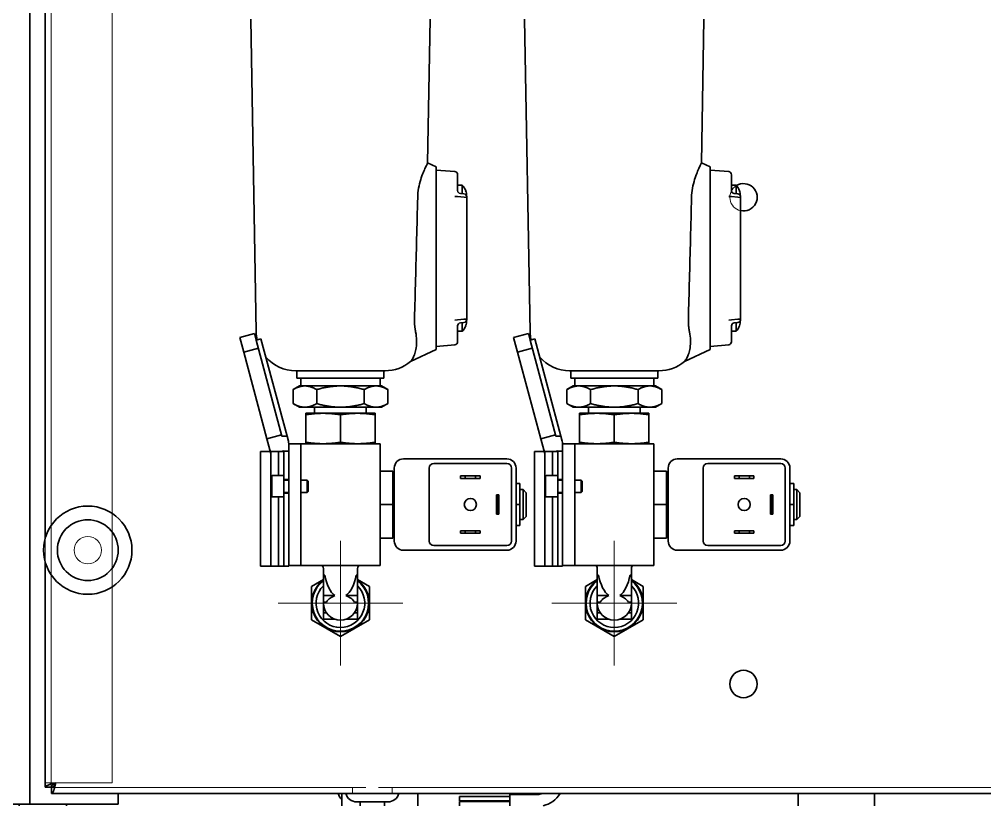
# Model space of a CAD drawing. Extents: x 39751 to 116307, y -36149 to -14965.
# Drawn here: x 53607.2 to 53924.5, y -20991.3 to -20732.8 of the extents above; entities that cross this region are included whole.
import ezdxf

# ---------------------------------------------------------------- set-up
doc = ezdxf.new("R2010")
doc.units = 0
doc.header["$LTSCALE"] = 1500
for name, color, linetype, lineweight in [('Center Mark(Atlas Copco)', 7, 'Continuous', 13), ('Hidden Edges(Atlas Copco)', 7, 'Continuous', 13), ('Visible Edges(Atlas Copco)', 7, 'Continuous', 35)]:
    doc.layers.add(name, color=color, linetype=linetype, lineweight=lineweight)

# ---------------------------------------------------------------- blocks, each defined once
blk = doc.blocks.new('A$C58483152')
at = {"layer": 'Center Mark(Atlas Copco)', "linetype": 'Continuous'}
for p, q in [((197.63, 191.09), (197.63, 232.09)), ((287.63, 191.09), (287.63, 232.09)), ((218.13, 211.59), (177.13, 211.59)), ((308.13, 211.59), (267.13, 211.59))]:
    blk.add_line(p, q, dxfattribs=at)
at = {"layer": 'Hidden Edges(Atlas Copco)'}
for p, q in [((102.6, 151.1), (102.6, 497)), ((122.6, 152.5), (122.6, 497)), ((100.6, 225.23), (100.6, 232.77)), ((100.6, 152.5), (102.6, 152.5)), ((102.6, 152.5), (104.1, 152.5)), ((104.1, 152.5), (122.6, 152.5)), ((206.02, 151), (102.7, 151)), ((201.6, 151), (201.6, 149)), ((420.1, 151), (210.18, 151)), ((214.6, 151), (214.6, 149))]:
    blk.add_line(p, q, dxfattribs=at)
blk.add_circle((114.6, 229), 4.5, dxfattribs=at)
blk.add_arc((330.1, 345), 4.5, 121.139, 257.5566, dxfattribs=at)
at = {"layer": 'Visible Edges(Atlas Copco)'}
for p, q in [((95.6, 145.5), (95.6, 501.76)), ((100.6, 232.77), (100.6, 445.23)), ((169.95, 300.73), (168.16, 403.51)), ((226.28, 356.28), (227.1, 403.51)), ((259.95, 300.73), (258.16, 403.51)), ((316.28, 356.28), (317.1, 403.51)), ((229.13, 354.96), (226.28, 356.28)), ((319.13, 354.96), (316.28, 356.28)), ((229.13, 354.96), (229.13, 344.96)), ((235.22, 353.42), (229.13, 353.96)), ((236.13, 347.2), (236.13, 352.43)), ((319.13, 354.96), (319.13, 344.96)), ((325.22, 353.42), (319.13, 353.96)), ((326.13, 347.2), (326.13, 352.43)), ((237.68, 348.96), (236.13, 348.96)), ((238.22, 346.1), (237.04, 346.2)), ((237.68, 346.14), (237.68, 348.96)), ((238.78, 347.16), (238.81, 347.16)), ((239.04, 345.52), (239.04, 346.35)), ((327.68, 348.96), (326.13, 348.96)), ((328.22, 346.1), (327.04, 346.2)), ((327.68, 346.14), (327.68, 348.96)), ((328.78, 347.16), (328.81, 347.16)), ((329.04, 345.52), (329.04, 346.35)), ((229.13, 304.96), (229.13, 344.96)), ((236.13, 345.22), (235.22, 345.3)), ((236.13, 345.22), (238.24, 345.03)), ((238.22, 344.96), (238.24, 345.03)), ((239.13, 344.96), (238.24, 345.03)), ((239.13, 344.96), (239.13, 345.1)), ((239.13, 344.96), (239.13, 304.96)), ((319.13, 304.96), (319.13, 344.96)), ((326.13, 345.22), (325.22, 345.3)), ((326.13, 345.22), (328.24, 345.03)), ((328.22, 344.96), (328.24, 345.03)), ((329.13, 344.96), (328.24, 345.03)), ((329.13, 344.96), (329.13, 345.1)), ((329.13, 344.96), (329.13, 304.96)), ((229.13, 304.96), (229.13, 294.96)), ((235.22, 304.61), (236.13, 304.69)), ((238.24, 304.88), (236.13, 304.69)), ((238.24, 304.88), (238.22, 304.96)), ((238.24, 304.88), (239.13, 304.96)), ((239.13, 304.81), (239.13, 304.96)), ((319.13, 304.96), (319.13, 294.96)), ((325.22, 304.61), (326.13, 304.69)), ((328.24, 304.88), (326.13, 304.69)), ((328.24, 304.88), (328.22, 304.96)), ((328.24, 304.88), (329.13, 304.96)), ((329.13, 304.81), (329.13, 304.96)), ((236.13, 297.48), (236.13, 302.72)), ((238.22, 303.81), (237.04, 303.71)), ((237.68, 300.96), (237.68, 303.77)), ((238.81, 302.76), (238.78, 302.76)), ((239.04, 303.56), (239.04, 304.39)), ((326.13, 297.48), (326.13, 302.72)), ((328.22, 303.81), (327.04, 303.71)), ((327.68, 300.96), (327.68, 303.77)), ((328.81, 302.76), (328.78, 302.76)), ((329.04, 303.56), (329.04, 304.39)), ((169.38, 300.22), (164.55, 298.93)), ((165.84, 294.1), (164.55, 298.93)), ((169.97, 298), (169.38, 300.22)), ((171.52, 298.42), (169.97, 298)), ((180.07, 266.49), (171.52, 298.42)), ((237.68, 300.96), (236.13, 300.96)), ((259.38, 300.22), (254.55, 298.93)), ((255.84, 294.1), (254.55, 298.93)), ((259.97, 298), (259.38, 300.22)), ((261.52, 298.42), (259.97, 298)), ((270.07, 266.49), (261.52, 298.42)), ((327.68, 300.96), (326.13, 300.96)), ((170.67, 295.39), (165.84, 294.1)), ((169.97, 298), (178.42, 266.49)), ((235.22, 296.49), (229.13, 295.96)), ((260.67, 295.39), (255.84, 294.1)), ((259.97, 298), (268.42, 266.49)), ((325.22, 296.49), (319.13, 295.96)), ((173.48, 265.6), (165.84, 294.1)), ((229.13, 294.96), (220.7, 291.03)), ((263.48, 265.6), (255.84, 294.1)), ((319.13, 294.96), (310.7, 291.03)), ((212.31, 287.96), (182.95, 287.96)), ((183.34, 287.96), (183.34, 285.49)), ((211.92, 287.96), (211.92, 285.49)), ((302.31, 287.96), (272.95, 287.96)), ((273.34, 287.96), (273.34, 285.49)), ((301.92, 287.96), (301.92, 285.49)), ((184.13, 282.99), (182.04, 281.78)), ((211.92, 285.49), (183.34, 285.49)), ((184.13, 282.99), (185.94, 282.99)), ((184.63, 282.99), (184.63, 285.49)), ((185.94, 282.99), (197.63, 282.99)), ((197.63, 282.99), (209.32, 282.99)), ((209.32, 282.99), (211.13, 282.99)), ((210.63, 282.99), (210.63, 285.49)), ((211.13, 282.99), (213.22, 281.78)), ((274.13, 282.99), (272.04, 281.78)), ((301.92, 285.49), (273.34, 285.49)), ((274.13, 282.99), (275.94, 282.99)), ((274.63, 282.99), (274.63, 285.49)), ((275.94, 282.99), (287.63, 282.99)), ((287.63, 282.99), (299.32, 282.99)), ((299.32, 282.99), (301.13, 282.99)), ((300.63, 282.99), (300.63, 285.49)), ((301.13, 282.99), (303.22, 281.78)), ((182.04, 277.19), (182.04, 281.78)), ((189.84, 277.19), (189.84, 281.78)), ((205.42, 277.19), (205.42, 281.78)), ((213.22, 277.19), (213.22, 281.78)), ((272.04, 277.19), (272.04, 281.78)), ((279.84, 277.19), (279.84, 281.78)), ((295.42, 277.19), (295.42, 281.78)), ((303.22, 277.19), (303.22, 281.78)), ((184.13, 275.99), (182.04, 277.19)), ((211.13, 275.99), (213.22, 277.19)), ((274.13, 275.99), (272.04, 277.19)), ((301.13, 275.99), (303.22, 277.19)), ((185.94, 275.99), (184.13, 275.99)), ((197.63, 275.99), (185.94, 275.99)), ((186.24, 273.99), (186.24, 273.51)), ((186.24, 273.99), (191.94, 273.99)), ((186.24, 264.46), (186.24, 273.51)), ((189.13, 275.99), (189.13, 273.99)), ((191.94, 273.99), (203.32, 273.99)), ((209.32, 275.99), (197.63, 275.99)), ((197.63, 264.46), (197.63, 273.51)), ((203.32, 273.99), (209.02, 273.99)), ((206.13, 275.99), (206.13, 273.99)), ((209.02, 273.51), (209.02, 273.99)), ((209.02, 264.46), (209.02, 273.51)), ((211.13, 275.99), (209.32, 275.99)), ((275.94, 275.99), (274.13, 275.99)), ((287.63, 275.99), (275.94, 275.99)), ((276.24, 273.99), (276.24, 273.51)), ((276.24, 273.99), (281.94, 273.99)), ((276.24, 264.46), (276.24, 273.51)), ((279.13, 275.99), (279.13, 273.99)), ((281.94, 273.99), (293.32, 273.99)), ((299.32, 275.99), (287.63, 275.99)), ((287.63, 264.46), (287.63, 273.51)), ((293.32, 273.99), (299.02, 273.99)), ((296.13, 275.99), (296.13, 273.99)), ((299.02, 273.51), (299.02, 273.99)), ((299.02, 264.46), (299.02, 273.51)), ((301.13, 275.99), (299.32, 275.99)), ((178.31, 266.9), (173.48, 265.6)), ((268.31, 266.9), (263.48, 265.6)), ((174.78, 260.74), (173.48, 265.6)), ((180.07, 266.49), (178.42, 266.49)), ((180.52, 264.81), (180.07, 266.49)), ((180.63, 223.99), (180.63, 263.99)), ((184.63, 263.99), (180.63, 263.99)), ((184.63, 223.99), (184.63, 263.99)), ((210.63, 263.99), (184.63, 263.99)), ((186.24, 264.46), (186.24, 263.99)), ((209.02, 263.99), (209.02, 264.46)), ((210.63, 244.33), (210.63, 263.99)), ((264.78, 260.74), (263.48, 265.6)), ((270.07, 266.49), (268.42, 266.49)), ((270.52, 264.81), (270.07, 266.49)), ((270.63, 223.99), (270.63, 263.99)), ((274.63, 263.99), (270.63, 263.99)), ((274.63, 223.99), (274.63, 263.99)), ((300.63, 263.99), (274.63, 263.99)), ((276.24, 264.46), (276.24, 263.99)), ((299.02, 263.99), (299.02, 264.46)), ((300.63, 244.33), (300.63, 263.99)), ((174.6, 261.4), (171.35, 261.4)), ((171.35, 223.7), (171.35, 261.4)), ((174.78, 223.7), (174.78, 261.4)), ((177.28, 261.4), (174.78, 261.4)), ((177.28, 253.49), (177.28, 261.4)), ((177.28, 261.4), (179.03, 261.4)), ((179.03, 261.69), (177.95, 261.4)), ((179.03, 261.69), (179.03, 261.49)), ((179.03, 261.49), (179.03, 253.49)), ((179.03, 261.49), (180.63, 261.49)), ((264.6, 261.4), (261.35, 261.4)), ((261.35, 223.7), (261.35, 261.4)), ((264.78, 223.7), (264.78, 261.4)), ((267.28, 261.4), (264.78, 261.4)), ((267.28, 253.49), (267.28, 261.4)), ((267.28, 261.4), (269.03, 261.4)), ((269.03, 261.69), (267.95, 261.4)), ((269.03, 261.69), (269.03, 261.49)), ((269.03, 261.49), (269.03, 253.49)), ((269.03, 261.49), (270.63, 261.49)), ((218.33, 258.99), (252.33, 258.99)), ((252.33, 257.49), (228.33, 257.49)), ((308.33, 258.99), (342.33, 258.99)), ((342.33, 257.49), (318.33, 257.49)), ((210.63, 254.98), (214.83, 254.98)), ((214.83, 254.98), (214.83, 243.99)), ((215.33, 231.99), (215.33, 255.99)), ((226.83, 255.99), (226.83, 231.99)), ((253.83, 231.99), (253.83, 255.99)), ((255.33, 255.99), (255.33, 231.99)), ((300.63, 254.98), (304.83, 254.98)), ((304.83, 254.98), (304.83, 243.99)), ((305.33, 231.99), (305.33, 255.99)), ((316.83, 255.99), (316.83, 231.99)), ((343.83, 231.99), (343.83, 255.99)), ((345.33, 255.99), (345.33, 231.99)), ((175.03, 253.19), (175.03, 246.79)), ((175.33, 253.49), (179.03, 253.49)), ((179.03, 253.49), (179.03, 246.49)), ((180.63, 252.24), (179.03, 252.24)), ((179.13, 251.99), (180.63, 251.99)), ((184.63, 251.99), (186.73, 251.99)), ((186.73, 251.99), (186.73, 247.99)), ((187.03, 251.69), (186.73, 251.99)), ((187.03, 251.69), (187.03, 248.29)), ((214.83, 252.29), (215.33, 252.29)), ((237.13, 253.39), (237.13, 252.59)), ((238.63, 253.39), (237.13, 253.39)), ((237.13, 252.59), (238.63, 252.59)), ((238.63, 252.59), (238.63, 253.39)), ((239.93, 253.39), (238.63, 253.39)), ((238.63, 252.59), (239.93, 252.59)), ((240.73, 253.39), (239.93, 253.39)), ((239.93, 252.59), (240.73, 252.59)), ((242.03, 253.39), (240.73, 253.39)), ((240.73, 252.59), (242.03, 252.59)), ((242.03, 253.39), (242.03, 252.59)), ((243.53, 253.39), (242.03, 253.39)), ((242.03, 252.59), (243.53, 252.59)), ((243.53, 252.59), (243.53, 253.39)), ((255.33, 250.91), (256.63, 250.91)), ((256.63, 250.91), (256.63, 243.99)), ((265.03, 253.19), (265.03, 246.79)), ((265.33, 253.49), (269.03, 253.49)), ((269.03, 253.49), (269.03, 246.49)), ((270.63, 252.24), (269.03, 252.24)), ((269.13, 251.99), (270.63, 251.99)), ((274.63, 251.99), (276.73, 251.99)), ((276.73, 251.99), (276.73, 247.99)), ((277.03, 251.69), (276.73, 251.99)), ((277.03, 251.69), (277.03, 248.29)), ((304.83, 252.29), (305.33, 252.29)), ((327.13, 253.39), (327.13, 252.59)), ((328.63, 253.39), (327.13, 253.39)), ((327.13, 252.59), (328.63, 252.59)), ((328.63, 252.59), (328.63, 253.39)), ((329.93, 253.39), (328.63, 253.39)), ((328.63, 252.59), (329.93, 252.59)), ((330.73, 253.39), (329.93, 253.39)), ((329.93, 252.59), (330.73, 252.59)), ((332.03, 253.39), (330.73, 253.39)), ((330.73, 252.59), (332.03, 252.59)), ((332.03, 253.39), (332.03, 252.59)), ((333.53, 253.39), (332.03, 253.39)), ((332.03, 252.59), (333.53, 252.59)), ((333.53, 252.59), (333.53, 253.39)), ((345.33, 250.91), (346.63, 250.91)), ((346.63, 250.91), (346.63, 243.99)), ((179.03, 247.74), (180.63, 247.74)), ((179.13, 247.99), (180.63, 247.99)), ((184.63, 247.99), (186.73, 247.99)), ((187.03, 248.29), (186.73, 247.99)), ((256.63, 248.89), (257.63, 248.89)), ((257.63, 248.89), (257.63, 239.09)), ((258.63, 247.89), (257.63, 248.89)), ((258.63, 240.09), (258.63, 247.89)), ((269.03, 247.74), (270.63, 247.74)), ((269.13, 247.99), (270.63, 247.99)), ((274.63, 247.99), (276.73, 247.99)), ((277.03, 248.29), (276.73, 247.99)), ((346.63, 248.89), (347.63, 248.89)), ((347.63, 248.89), (347.63, 239.09)), ((348.63, 247.89), (347.63, 248.89)), ((348.63, 240.09), (348.63, 247.89)), ((175.33, 246.49), (179.03, 246.49)), ((177.28, 223.7), (177.28, 246.49)), ((179.03, 246.49), (179.03, 223.7)), ((210.63, 244.33), (210.63, 243.99)), ((248.93, 247.14), (248.93, 240.84)), ((248.93, 247.14), (249.14, 246.93)), ((249.73, 247.14), (248.93, 247.14)), ((249.14, 246.93), (249.14, 241.05)), ((249.52, 246.93), (249.14, 246.93)), ((249.73, 247.14), (249.52, 246.93)), ((249.52, 241.05), (249.52, 246.93)), ((249.73, 240.84), (249.73, 247.14)), ((265.33, 246.49), (269.03, 246.49)), ((267.28, 223.7), (267.28, 246.49)), ((269.03, 246.49), (269.03, 223.7)), ((300.63, 244.33), (300.63, 243.99)), ((338.93, 247.14), (338.93, 240.84)), ((338.93, 247.14), (339.14, 246.93)), ((339.73, 247.14), (338.93, 247.14)), ((339.14, 246.93), (339.14, 241.05)), ((339.52, 246.93), (339.14, 246.93)), ((339.73, 247.14), (339.52, 246.93)), ((339.52, 241.05), (339.52, 246.93)), ((339.73, 240.84), (339.73, 247.14)), ((210.63, 243.99), (210.63, 243.64)), ((210.63, 243.99), (214.83, 243.99)), ((210.63, 223.99), (210.63, 243.64)), ((214.83, 243.99), (214.83, 232.99)), ((255.33, 243.99), (256.63, 243.99)), ((256.63, 243.99), (256.63, 237.06)), ((300.63, 243.99), (300.63, 243.64)), ((300.63, 243.99), (304.83, 243.99)), ((300.63, 223.99), (300.63, 243.64)), ((304.83, 243.99), (304.83, 232.99)), ((345.33, 243.99), (346.63, 243.99)), ((346.63, 243.99), (346.63, 237.06)), ((248.93, 240.84), (249.14, 241.05)), ((248.93, 240.84), (249.73, 240.84)), ((249.14, 241.05), (249.52, 241.05)), ((249.73, 240.84), (249.52, 241.05)), ((256.63, 239.09), (257.63, 239.09)), ((258.63, 240.09), (257.63, 239.09)), ((338.93, 240.84), (339.14, 241.05)), ((338.93, 240.84), (339.73, 240.84)), ((339.14, 241.05), (339.52, 241.05)), ((339.73, 240.84), (339.52, 241.05)), ((346.63, 239.09), (347.63, 239.09)), ((348.63, 240.09), (347.63, 239.09)), ((214.83, 235.69), (215.33, 235.69)), ((237.13, 235.39), (238.63, 235.39)), ((237.13, 235.39), (237.13, 234.59)), ((239.93, 235.39), (238.63, 235.39)), ((238.63, 234.59), (238.63, 235.39)), ((239.93, 235.39), (240.73, 235.39)), ((242.03, 235.39), (240.73, 235.39)), ((242.03, 235.39), (242.03, 234.59)), ((242.03, 235.39), (243.53, 235.39)), ((243.53, 234.59), (243.53, 235.39)), ((255.33, 237.06), (256.63, 237.06)), ((304.83, 235.69), (305.33, 235.69)), ((327.13, 235.39), (328.63, 235.39)), ((327.13, 235.39), (327.13, 234.59)), ((329.93, 235.39), (328.63, 235.39)), ((328.63, 234.59), (328.63, 235.39)), ((329.93, 235.39), (330.73, 235.39)), ((332.03, 235.39), (330.73, 235.39)), ((332.03, 235.39), (332.03, 234.59)), ((332.03, 235.39), (333.53, 235.39)), ((333.53, 234.59), (333.53, 235.39)), ((345.33, 237.06), (346.63, 237.06)), ((210.63, 232.99), (214.83, 232.99)), ((238.63, 234.59), (237.13, 234.59)), ((238.63, 234.59), (239.93, 234.59)), ((240.73, 234.59), (239.93, 234.59)), ((240.73, 234.59), (242.03, 234.59)), ((243.53, 234.59), (242.03, 234.59)), ((300.63, 232.99), (304.83, 232.99)), ((328.63, 234.59), (327.13, 234.59)), ((328.63, 234.59), (329.93, 234.59)), ((330.73, 234.59), (329.93, 234.59)), ((330.73, 234.59), (332.03, 234.59)), ((333.53, 234.59), (332.03, 234.59)), ((252.33, 228.99), (218.33, 228.99)), ((228.33, 230.49), (252.33, 230.49)), ((342.33, 228.99), (308.33, 228.99)), ((318.33, 230.49), (342.33, 230.49)), ((100.6, 151.1), (100.6, 225.23)), ((171.35, 223.7), (174.78, 223.7)), ((174.78, 223.7), (177.28, 223.7)), ((179.03, 223.7), (177.28, 223.7)), ((179.03, 223.7), (180.63, 223.7)), ((184.63, 223.99), (180.63, 223.99)), ((180.63, 223.7), (180.63, 223.99)), ((184.63, 223.99), (210.63, 223.99)), ((192.03, 220.78), (192.03, 222.99)), ((203.23, 220.78), (203.23, 222.99)), ((261.35, 223.7), (264.78, 223.7)), ((264.78, 223.7), (267.28, 223.7)), ((269.03, 223.7), (267.28, 223.7)), ((269.03, 223.7), (270.63, 223.7)), ((274.63, 223.99), (270.63, 223.99)), ((270.63, 223.7), (270.63, 223.99)), ((274.63, 223.99), (300.63, 223.99)), ((282.03, 220.78), (282.03, 222.99)), ((293.23, 220.78), (293.23, 222.99)), ((192.03, 219.32), (188.13, 217.07)), ((192.03, 214.06), (192.03, 220.78)), ((192.03, 220.78), (192.45, 220.78)), ((203.23, 220.78), (202.81, 220.78)), ((203.23, 214.06), (203.23, 220.78)), ((207.13, 217.07), (203.23, 219.32)), ((282.03, 219.32), (278.13, 217.07)), ((282.03, 214.06), (282.03, 220.78)), ((282.03, 220.78), (282.45, 220.78)), ((293.23, 220.78), (292.81, 220.78)), ((293.23, 214.06), (293.23, 220.78)), ((297.13, 217.07), (293.23, 219.32)), ((188.13, 217.07), (188.13, 206.1)), ((207.13, 206.1), (207.13, 217.07)), ((278.13, 217.07), (278.13, 206.1)), ((297.13, 206.1), (297.13, 217.07)), ((192.03, 211.94), (192.03, 214.06)), ((192.03, 214.06), (195.83, 214.06)), ((203.23, 214.06), (199.43, 214.06)), ((203.23, 211.94), (203.23, 214.06)), ((282.03, 211.94), (282.03, 214.06)), ((282.03, 214.06), (285.83, 214.06)), ((293.23, 214.06), (289.43, 214.06)), ((293.23, 211.94), (293.23, 214.06)), ((192.03, 211.94), (193.02, 211.94)), ((192.03, 211.59), (192.03, 211.94)), ((192.03, 210.88), (192.03, 211.59)), ((192.03, 210.88), (192.08, 210.88)), ((192.03, 208.4), (192.03, 210.88)), ((203.23, 211.94), (202.24, 211.94)), ((203.23, 210.88), (203.19, 210.88)), ((203.23, 211.59), (203.23, 211.94)), ((203.23, 210.88), (203.23, 211.59)), ((203.23, 208.4), (203.23, 210.88)), ((282.03, 211.94), (283.02, 211.94)), ((282.03, 211.59), (282.03, 211.94)), ((282.03, 210.88), (282.03, 211.59)), ((282.03, 210.88), (282.08, 210.88)), ((282.03, 208.4), (282.03, 210.88)), ((293.23, 211.94), (292.24, 211.94)), ((293.23, 210.88), (293.19, 210.88)), ((293.23, 211.59), (293.23, 211.94)), ((293.23, 210.88), (293.23, 211.59)), ((293.23, 208.4), (293.23, 210.88)), ((192.03, 208.4), (193.02, 208.4)), ((192.03, 206.28), (192.03, 208.4)), ((192.03, 206.28), (195.83, 206.28)), ((203.23, 206.28), (199.43, 206.28)), ((203.23, 208.4), (202.24, 208.4)), ((203.23, 206.28), (203.23, 208.4)), ((282.03, 208.4), (283.02, 208.4)), ((282.03, 206.28), (282.03, 208.4)), ((282.03, 206.28), (285.83, 206.28)), ((293.23, 206.28), (289.43, 206.28)), ((293.23, 208.4), (292.24, 208.4)), ((293.23, 206.28), (293.23, 208.4)), ((188.13, 206.1), (197.63, 200.62)), ((197.63, 200.62), (207.13, 206.1)), ((278.13, 206.1), (287.63, 200.62)), ((287.63, 200.62), (297.13, 206.1)), ((100.6, 151.1), (102.6, 151.1)), ((102.7, 149), (102.7, 151)), ((102.7, 149), (206.02, 149)), ((124.6, 145.5), (124.6, 149)), ((198.1, 145), (198.1, 149)), ((213.23, 146.25), (202.97, 146.25)), ((204.1, 145), (204.1, 146.25)), ((206.02, 149), (210.18, 149)), ((210.18, 149), (420.1, 149)), ((212.1, 145), (212.1, 146.25)), ((223.1, 145), (223.1, 149)), ((236.8, 146.6), (236.8, 148)), ((236.8, 148), (245.8, 148)), ((245.8, 146.6), (236.8, 146.6)), ((236.8, 146.4), (245.8, 146.4)), ((236.8, 145), (236.8, 146.4)), ((253.35, 148), (245.8, 148)), ((245.8, 146.6), (253.35, 146.6)), ((253.35, 146.4), (245.8, 146.4)), ((253.35, 148.7), (262.35, 148.7)), ((253.35, 148.7), (253.35, 145)), ((348.1, 145), (348.1, 149)), ((373.1, 145), (373.1, 149)), ((88.6, 145.5), (95.6, 145.5)), ((92.1, 145.5), (92.1, 145)), ((99.6, 145.5), (95.6, 145.5)), ((99.6, 145.5), (124.6, 145.5)), ((107.6, 145), (107.6, 145.5))]:
    blk.add_line(p, q, dxfattribs=at)
at = {"layer": 'Visible Edges(Atlas Copco)', "flags": 128}
for points in [[(226.28, 356.28), (226.27, 356.26), (226.23, 356.19), (226.17, 356.07), (226.09, 355.9), (225.99, 355.7), (225.87, 355.45), (225.73, 355.15), (225.57, 354.81), (225.39, 354.42), (225.2, 353.99), (225.01, 353.54), (224.82, 353.07), (224.62, 352.56), (224.41, 352), (224.21, 351.42), (224.01, 350.79), (223.82, 350.14), (223.64, 349.45), (223.47, 348.74), (223.33, 348.01), (223.21, 347.26), (223.11, 346.5), (223.05, 345.73), (223.01, 344.96)], [(316.28, 356.28), (316.27, 356.26), (316.23, 356.19), (316.17, 356.07), (316.09, 355.9), (315.99, 355.7), (315.87, 355.45), (315.73, 355.15), (315.57, 354.81), (315.39, 354.42), (315.2, 353.99), (315.01, 353.54), (314.82, 353.07), (314.62, 352.56), (314.41, 352), (314.21, 351.42), (314.01, 350.79), (313.82, 350.14), (313.64, 349.45), (313.47, 348.74), (313.33, 348.01), (313.21, 347.26), (313.11, 346.5), (313.05, 345.73), (313.01, 344.96)], [(223.01, 344.96), (222.97, 343.23), (222.93, 341.52), (222.88, 339.81), (222.84, 338.1), (222.79, 336.4), (222.75, 334.7), (222.71, 333.01), (222.66, 331.32), (222.62, 329.64), (222.58, 327.96), (222.53, 326.28), (222.49, 324.62), (222.44, 322.95), (222.4, 321.29), (222.36, 319.64), (222.31, 317.99), (222.27, 316.34), (222.23, 314.7), (222.18, 313.07), (222.14, 311.43), (222.1, 309.81), (222.05, 308.19), (222.01, 306.57), (221.97, 304.96)], [(313.01, 344.96), (312.97, 343.23), (312.93, 341.52), (312.88, 339.81), (312.84, 338.1), (312.79, 336.4), (312.75, 334.7), (312.71, 333.01), (312.66, 331.32), (312.62, 329.64), (312.58, 327.96), (312.53, 326.28), (312.49, 324.62), (312.44, 322.95), (312.4, 321.29), (312.36, 319.64), (312.31, 317.99), (312.27, 316.34), (312.23, 314.7), (312.18, 313.07), (312.14, 311.43), (312.1, 309.81), (312.05, 308.19), (312.01, 306.57), (311.97, 304.96)], [(221.97, 304.96), (221.96, 304.78), (221.96, 304.6), (221.96, 304.42), (221.96, 304.24), (221.97, 304.06), (221.97, 303.88), (221.98, 303.7), (221.99, 303.52), (222, 303.34), (222.01, 303.17), (222.02, 302.99), (222.04, 302.81), (222.06, 302.63), (222.07, 302.45), (222.09, 302.28), (222.12, 302.1), (222.14, 301.93), (222.16, 301.75), (222.19, 301.58), (222.22, 301.41), (222.25, 301.24), (222.28, 301.07), (222.31, 300.9), (222.34, 300.73)], [(311.97, 304.96), (311.96, 304.78), (311.96, 304.6), (311.96, 304.42), (311.96, 304.24), (311.97, 304.06), (311.97, 303.88), (311.98, 303.7), (311.99, 303.52), (312, 303.34), (312.01, 303.17), (312.02, 302.99), (312.04, 302.81), (312.06, 302.63), (312.07, 302.45), (312.09, 302.28), (312.12, 302.1), (312.14, 301.93), (312.16, 301.75), (312.19, 301.58), (312.22, 301.41), (312.25, 301.24), (312.28, 301.07), (312.31, 300.9), (312.34, 300.73)], [(222.34, 300.73), (222.47, 300.03), (222.56, 299.34), (222.63, 298.66), (222.66, 297.99), (222.67, 297.35), (222.64, 296.72), (222.6, 296.12), (222.53, 295.55), (222.44, 295.01), (222.33, 294.51), (222.21, 294.04), (222.08, 293.6), (221.93, 293.2), (221.78, 292.83), (221.63, 292.5), (221.48, 292.2), (221.33, 291.94), (221.19, 291.71), (221.06, 291.51), (220.95, 291.34), (220.85, 291.21), (220.77, 291.11), (220.72, 291.05), (220.7, 291.03)], [(312.34, 300.73), (312.47, 300.03), (312.56, 299.34), (312.63, 298.66), (312.66, 297.99), (312.67, 297.35), (312.64, 296.72), (312.6, 296.12), (312.53, 295.55), (312.44, 295.01), (312.33, 294.51), (312.21, 294.04), (312.08, 293.6), (311.93, 293.2), (311.78, 292.83), (311.63, 292.5), (311.48, 292.2), (311.33, 291.94), (311.19, 291.71), (311.06, 291.51), (310.95, 291.34), (310.85, 291.21), (310.77, 291.11), (310.72, 291.05), (310.7, 291.03)], [(182.04, 281.78), (182.22, 281.88), (182.39, 281.97), (182.56, 282.06), (182.73, 282.15), (182.9, 282.23), (183.06, 282.31), (183.23, 282.38), (183.39, 282.45), (183.55, 282.51), (183.71, 282.57), (183.87, 282.63), (184.03, 282.68), (184.19, 282.73), (184.35, 282.77), (184.51, 282.81), (184.67, 282.85), (184.83, 282.88), (184.98, 282.91), (185.14, 282.93), (185.3, 282.95), (185.46, 282.97), (185.62, 282.98), (185.78, 282.98), (185.94, 282.99)], [(185.94, 282.99), (186.1, 282.98), (186.26, 282.98), (186.42, 282.97), (186.58, 282.95), (186.74, 282.93), (186.89, 282.91), (187.05, 282.88), (187.21, 282.85), (187.37, 282.81), (187.53, 282.77), (187.68, 282.73), (187.84, 282.68), (188, 282.63), (188.16, 282.57), (188.33, 282.51), (188.49, 282.45), (188.65, 282.38), (188.82, 282.31), (188.98, 282.23), (189.15, 282.15), (189.32, 282.06), (189.49, 281.97), (189.66, 281.88), (189.84, 281.78)], [(189.84, 281.78), (190.19, 281.88), (190.53, 281.97), (190.87, 282.06), (191.21, 282.15), (191.54, 282.23), (191.88, 282.31), (192.21, 282.38), (192.53, 282.45), (192.86, 282.51), (193.18, 282.57), (193.5, 282.63), (193.82, 282.68), (194.14, 282.73), (194.46, 282.77), (194.77, 282.81), (195.09, 282.85), (195.41, 282.88), (195.72, 282.91), (196.04, 282.93), (196.35, 282.95), (196.67, 282.97), (196.99, 282.98), (197.31, 282.98), (197.63, 282.99)], [(197.63, 282.99), (197.95, 282.98), (198.27, 282.98), (198.59, 282.97), (198.91, 282.95), (199.22, 282.93), (199.54, 282.91), (199.86, 282.88), (200.17, 282.85), (200.49, 282.81), (200.8, 282.77), (201.12, 282.73), (201.44, 282.68), (201.76, 282.63), (202.08, 282.57), (202.4, 282.51), (202.73, 282.45), (203.06, 282.38), (203.38, 282.31), (203.72, 282.23), (204.05, 282.15), (204.39, 282.06), (204.73, 281.97), (205.08, 281.88), (205.42, 281.78)], [(205.42, 281.78), (205.6, 281.88), (205.77, 281.97), (205.94, 282.06), (206.11, 282.15), (206.28, 282.23), (206.44, 282.31), (206.61, 282.38), (206.77, 282.45), (206.94, 282.51), (207.1, 282.57), (207.26, 282.63), (207.42, 282.68), (207.58, 282.73), (207.73, 282.77), (207.89, 282.81), (208.05, 282.85), (208.21, 282.88), (208.37, 282.91), (208.53, 282.93), (208.68, 282.95), (208.84, 282.97), (209, 282.98), (209.16, 282.98), (209.32, 282.99)], [(209.32, 282.99), (209.48, 282.98), (209.64, 282.98), (209.8, 282.97), (209.96, 282.95), (210.12, 282.93), (210.28, 282.91), (210.43, 282.88), (210.59, 282.85), (210.75, 282.81), (210.91, 282.77), (211.07, 282.73), (211.23, 282.68), (211.39, 282.63), (211.55, 282.57), (211.71, 282.51), (211.87, 282.45), (212.03, 282.38), (212.2, 282.31), (212.36, 282.23), (212.53, 282.15), (212.7, 282.06), (212.87, 281.97), (213.04, 281.88), (213.22, 281.78)], [(272.04, 281.78), (272.22, 281.88), (272.39, 281.97), (272.56, 282.06), (272.73, 282.15), (272.9, 282.23), (273.06, 282.31), (273.23, 282.38), (273.39, 282.45), (273.55, 282.51), (273.71, 282.57), (273.87, 282.63), (274.03, 282.68), (274.19, 282.73), (274.35, 282.77), (274.51, 282.81), (274.67, 282.85), (274.83, 282.88), (274.98, 282.91), (275.14, 282.93), (275.3, 282.95), (275.46, 282.97), (275.62, 282.98), (275.78, 282.98), (275.94, 282.99)], [(275.94, 282.99), (276.1, 282.98), (276.26, 282.98), (276.42, 282.97), (276.58, 282.95), (276.74, 282.93), (276.89, 282.91), (277.05, 282.88), (277.21, 282.85), (277.37, 282.81), (277.53, 282.77), (277.68, 282.73), (277.84, 282.68), (278, 282.63), (278.16, 282.57), (278.33, 282.51), (278.49, 282.45), (278.65, 282.38), (278.82, 282.31), (278.98, 282.23), (279.15, 282.15), (279.32, 282.06), (279.49, 281.97), (279.66, 281.88), (279.84, 281.78)], [(279.84, 281.78), (280.19, 281.88), (280.53, 281.97), (280.87, 282.06), (281.21, 282.15), (281.54, 282.23), (281.88, 282.31), (282.21, 282.38), (282.53, 282.45), (282.86, 282.51), (283.18, 282.57), (283.5, 282.63), (283.82, 282.68), (284.14, 282.73), (284.46, 282.77), (284.77, 282.81), (285.09, 282.85), (285.41, 282.88), (285.72, 282.91), (286.04, 282.93), (286.35, 282.95), (286.67, 282.97), (286.99, 282.98), (287.31, 282.98), (287.63, 282.99)], [(287.63, 282.99), (287.95, 282.98), (288.27, 282.98), (288.59, 282.97), (288.91, 282.95), (289.22, 282.93), (289.54, 282.91), (289.86, 282.88), (290.17, 282.85), (290.49, 282.81), (290.8, 282.77), (291.12, 282.73), (291.44, 282.68), (291.76, 282.63), (292.08, 282.57), (292.4, 282.51), (292.73, 282.45), (293.06, 282.38), (293.38, 282.31), (293.72, 282.23), (294.05, 282.15), (294.39, 282.06), (294.73, 281.97), (295.08, 281.88), (295.42, 281.78)], [(295.42, 281.78), (295.6, 281.88), (295.77, 281.97), (295.94, 282.06), (296.11, 282.15), (296.28, 282.23), (296.44, 282.31), (296.61, 282.38), (296.77, 282.45), (296.94, 282.51), (297.1, 282.57), (297.26, 282.63), (297.42, 282.68), (297.58, 282.73), (297.73, 282.77), (297.89, 282.81), (298.05, 282.85), (298.21, 282.88), (298.37, 282.91), (298.53, 282.93), (298.68, 282.95), (298.84, 282.97), (299, 282.98), (299.16, 282.98), (299.32, 282.99)], [(299.32, 282.99), (299.48, 282.98), (299.64, 282.98), (299.8, 282.97), (299.96, 282.95), (300.12, 282.93), (300.28, 282.91), (300.43, 282.88), (300.59, 282.85), (300.75, 282.81), (300.91, 282.77), (301.07, 282.73), (301.23, 282.68), (301.39, 282.63), (301.55, 282.57), (301.71, 282.51), (301.87, 282.45), (302.03, 282.38), (302.2, 282.31), (302.36, 282.23), (302.53, 282.15), (302.7, 282.06), (302.87, 281.97), (303.04, 281.88), (303.22, 281.78)], [(185.94, 275.99), (185.78, 275.99), (185.62, 275.99), (185.46, 276.01), (185.3, 276.02), (185.14, 276.04), (184.98, 276.06), (184.82, 276.09), (184.66, 276.12), (184.5, 276.16), (184.35, 276.2), (184.19, 276.24), (184.03, 276.29), (183.87, 276.34), (183.71, 276.4), (183.55, 276.46), (183.38, 276.53), (183.22, 276.59), (183.06, 276.67), (182.89, 276.74), (182.72, 276.82), (182.56, 276.91), (182.39, 277), (182.22, 277.09), (182.04, 277.19)], [(189.84, 277.19), (189.66, 277.09), (189.49, 277), (189.32, 276.91), (189.15, 276.82), (188.99, 276.74), (188.82, 276.67), (188.66, 276.59), (188.49, 276.53), (188.33, 276.46), (188.17, 276.4), (188.01, 276.34), (187.85, 276.29), (187.69, 276.24), (187.53, 276.2), (187.37, 276.16), (187.22, 276.12), (187.06, 276.09), (186.9, 276.06), (186.74, 276.04), (186.58, 276.02), (186.42, 276.01), (186.26, 275.99), (186.1, 275.99), (185.94, 275.99)], [(197.63, 275.99), (197.31, 275.99), (196.99, 275.99), (196.66, 276.01), (196.35, 276.02), (196.03, 276.04), (195.71, 276.06), (195.39, 276.09), (195.08, 276.12), (194.76, 276.16), (194.44, 276.2), (194.12, 276.24), (193.81, 276.29), (193.49, 276.34), (193.17, 276.4), (192.84, 276.46), (192.52, 276.53), (192.19, 276.59), (191.87, 276.67), (191.53, 276.74), (191.2, 276.82), (190.86, 276.91), (190.53, 277), (190.18, 277.09), (189.84, 277.19)], [(205.42, 277.19), (205.08, 277.09), (204.74, 277), (204.4, 276.91), (204.06, 276.82), (203.73, 276.74), (203.4, 276.67), (203.07, 276.59), (202.74, 276.53), (202.42, 276.46), (202.1, 276.4), (201.77, 276.34), (201.45, 276.29), (201.14, 276.24), (200.82, 276.2), (200.5, 276.16), (200.18, 276.12), (199.87, 276.09), (199.55, 276.06), (199.23, 276.04), (198.92, 276.02), (198.6, 276.01), (198.28, 275.99), (197.95, 275.99), (197.63, 275.99)], [(209.32, 275.99), (209.16, 275.99), (209, 275.99), (208.84, 276.01), (208.68, 276.02), (208.52, 276.04), (208.36, 276.06), (208.2, 276.09), (208.04, 276.12), (207.89, 276.16), (207.73, 276.2), (207.57, 276.24), (207.41, 276.29), (207.25, 276.34), (207.09, 276.4), (206.93, 276.46), (206.77, 276.53), (206.6, 276.59), (206.44, 276.67), (206.27, 276.74), (206.11, 276.82), (205.94, 276.91), (205.77, 277), (205.6, 277.09), (205.42, 277.19)], [(213.22, 277.19), (213.05, 277.09), (212.87, 277), (212.7, 276.91), (212.54, 276.82), (212.37, 276.74), (212.2, 276.67), (212.04, 276.59), (211.88, 276.53), (211.72, 276.46), (211.55, 276.4), (211.39, 276.34), (211.23, 276.29), (211.07, 276.24), (210.92, 276.2), (210.76, 276.16), (210.6, 276.12), (210.44, 276.09), (210.28, 276.06), (210.12, 276.04), (209.96, 276.02), (209.8, 276.01), (209.64, 275.99), (209.48, 275.99), (209.32, 275.99)], [(275.94, 275.99), (275.78, 275.99), (275.62, 275.99), (275.46, 276.01), (275.3, 276.02), (275.14, 276.04), (274.98, 276.06), (274.82, 276.09), (274.66, 276.12), (274.5, 276.16), (274.35, 276.2), (274.19, 276.24), (274.03, 276.29), (273.87, 276.34), (273.71, 276.4), (273.55, 276.46), (273.38, 276.53), (273.22, 276.59), (273.06, 276.67), (272.89, 276.74), (272.72, 276.82), (272.56, 276.91), (272.39, 277), (272.22, 277.09), (272.04, 277.19)], [(279.84, 277.19), (279.66, 277.09), (279.49, 277), (279.32, 276.91), (279.15, 276.82), (278.99, 276.74), (278.82, 276.67), (278.66, 276.59), (278.49, 276.53), (278.33, 276.46), (278.17, 276.4), (278.01, 276.34), (277.85, 276.29), (277.69, 276.24), (277.53, 276.2), (277.37, 276.16), (277.22, 276.12), (277.06, 276.09), (276.9, 276.06), (276.74, 276.04), (276.58, 276.02), (276.42, 276.01), (276.26, 275.99), (276.1, 275.99), (275.94, 275.99)], [(287.63, 275.99), (287.31, 275.99), (286.99, 275.99), (286.66, 276.01), (286.35, 276.02), (286.03, 276.04), (285.71, 276.06), (285.39, 276.09), (285.08, 276.12), (284.76, 276.16), (284.44, 276.2), (284.12, 276.24), (283.81, 276.29), (283.49, 276.34), (283.17, 276.4), (282.84, 276.46), (282.52, 276.53), (282.19, 276.59), (281.87, 276.67), (281.53, 276.74), (281.2, 276.82), (280.86, 276.91), (280.53, 277), (280.18, 277.09), (279.84, 277.19)], [(295.42, 277.19), (295.08, 277.09), (294.74, 277), (294.4, 276.91), (294.06, 276.82), (293.73, 276.74), (293.4, 276.67), (293.07, 276.59), (292.74, 276.53), (292.42, 276.46), (292.1, 276.4), (291.77, 276.34), (291.45, 276.29), (291.14, 276.24), (290.82, 276.2), (290.5, 276.16), (290.18, 276.12), (289.87, 276.09), (289.55, 276.06), (289.23, 276.04), (288.92, 276.02), (288.6, 276.01), (288.28, 275.99), (287.95, 275.99), (287.63, 275.99)], [(299.32, 275.99), (299.16, 275.99), (299, 275.99), (298.84, 276.01), (298.68, 276.02), (298.52, 276.04), (298.36, 276.06), (298.2, 276.09), (298.04, 276.12), (297.89, 276.16), (297.73, 276.2), (297.57, 276.24), (297.41, 276.29), (297.25, 276.34), (297.09, 276.4), (296.93, 276.46), (296.77, 276.53), (296.6, 276.59), (296.44, 276.67), (296.27, 276.74), (296.11, 276.82), (295.94, 276.91), (295.77, 277), (295.6, 277.09), (295.42, 277.19)], [(303.22, 277.19), (303.05, 277.09), (302.87, 277), (302.7, 276.91), (302.54, 276.82), (302.37, 276.74), (302.2, 276.67), (302.04, 276.59), (301.88, 276.53), (301.72, 276.46), (301.55, 276.4), (301.39, 276.34), (301.23, 276.29), (301.07, 276.24), (300.92, 276.2), (300.76, 276.16), (300.6, 276.12), (300.44, 276.09), (300.28, 276.06), (300.12, 276.04), (299.96, 276.02), (299.8, 276.01), (299.64, 275.99), (299.48, 275.99), (299.32, 275.99)], [(186.24, 273.51), (186.5, 273.55), (186.76, 273.59), (187.01, 273.63), (187.26, 273.66), (187.51, 273.69), (187.76, 273.72), (188, 273.75), (188.24, 273.78), (188.48, 273.8), (188.72, 273.83), (188.95, 273.85), (189.18, 273.87), (189.42, 273.89), (189.65, 273.9), (189.88, 273.92), (190.11, 273.93), (190.34, 273.95), (190.56, 273.96), (190.79, 273.97), (191.02, 273.97), (191.25, 273.98), (191.48, 273.98), (191.71, 273.98), (191.94, 273.99)], [(191.94, 273.99), (192.17, 273.98), (192.4, 273.98), (192.62, 273.98), (192.85, 273.97), (193.08, 273.97), (193.31, 273.96), (193.54, 273.95), (193.77, 273.93), (194, 273.92), (194.23, 273.9), (194.46, 273.89), (194.69, 273.87), (194.92, 273.85), (195.16, 273.83), (195.39, 273.8), (195.63, 273.78), (195.87, 273.75), (196.12, 273.72), (196.36, 273.69), (196.61, 273.66), (196.86, 273.63), (197.11, 273.59), (197.37, 273.55), (197.63, 273.51)], [(197.63, 273.51), (197.89, 273.55), (198.15, 273.59), (198.4, 273.63), (198.65, 273.66), (198.9, 273.69), (199.14, 273.72), (199.39, 273.75), (199.63, 273.78), (199.87, 273.8), (200.1, 273.83), (200.34, 273.85), (200.57, 273.87), (200.8, 273.89), (201.04, 273.9), (201.27, 273.92), (201.5, 273.93), (201.72, 273.95), (201.95, 273.96), (202.18, 273.97), (202.41, 273.97), (202.64, 273.98), (202.87, 273.98), (203.09, 273.98), (203.32, 273.99)], [(203.32, 273.99), (203.55, 273.98), (203.78, 273.98), (204.01, 273.98), (204.24, 273.97), (204.47, 273.97), (204.7, 273.96), (204.93, 273.95), (205.15, 273.93), (205.38, 273.92), (205.61, 273.9), (205.84, 273.89), (206.08, 273.87), (206.31, 273.85), (206.55, 273.83), (206.78, 273.8), (207.02, 273.78), (207.26, 273.75), (207.5, 273.72), (207.75, 273.69), (208, 273.66), (208.25, 273.63), (208.5, 273.59), (208.76, 273.55), (209.02, 273.51)], [(276.24, 273.51), (276.5, 273.55), (276.76, 273.59), (277.01, 273.63), (277.26, 273.66), (277.51, 273.69), (277.76, 273.72), (278, 273.75), (278.24, 273.78), (278.48, 273.8), (278.72, 273.83), (278.95, 273.85), (279.18, 273.87), (279.42, 273.89), (279.65, 273.9), (279.88, 273.92), (280.11, 273.93), (280.34, 273.95), (280.56, 273.96), (280.79, 273.97), (281.02, 273.97), (281.25, 273.98), (281.48, 273.98), (281.71, 273.98), (281.94, 273.99)], [(281.94, 273.99), (282.17, 273.98), (282.4, 273.98), (282.62, 273.98), (282.85, 273.97), (283.08, 273.97), (283.31, 273.96), (283.54, 273.95), (283.77, 273.93), (284, 273.92), (284.23, 273.9), (284.46, 273.89), (284.69, 273.87), (284.92, 273.85), (285.16, 273.83), (285.39, 273.8), (285.63, 273.78), (285.87, 273.75), (286.12, 273.72), (286.36, 273.69), (286.61, 273.66), (286.86, 273.63), (287.11, 273.59), (287.37, 273.55), (287.63, 273.51)], [(287.63, 273.51), (287.89, 273.55), (288.15, 273.59), (288.4, 273.63), (288.65, 273.66), (288.9, 273.69), (289.14, 273.72), (289.39, 273.75), (289.63, 273.78), (289.87, 273.8), (290.1, 273.83), (290.34, 273.85), (290.57, 273.87), (290.8, 273.89), (291.04, 273.9), (291.27, 273.92), (291.5, 273.93), (291.72, 273.95), (291.95, 273.96), (292.18, 273.97), (292.41, 273.97), (292.64, 273.98), (292.87, 273.98), (293.09, 273.98), (293.32, 273.99)], [(293.32, 273.99), (293.55, 273.98), (293.78, 273.98), (294.01, 273.98), (294.24, 273.97), (294.47, 273.97), (294.7, 273.96), (294.93, 273.95), (295.15, 273.93), (295.38, 273.92), (295.61, 273.9), (295.84, 273.89), (296.08, 273.87), (296.31, 273.85), (296.55, 273.83), (296.78, 273.8), (297.02, 273.78), (297.26, 273.75), (297.5, 273.72), (297.75, 273.69), (298, 273.66), (298.25, 273.63), (298.5, 273.59), (298.76, 273.55), (299.02, 273.51)], [(191.94, 263.99), (191.71, 263.99), (191.48, 263.99), (191.25, 263.99), (191.02, 264), (190.79, 264.01), (190.56, 264.01), (190.34, 264.03), (190.11, 264.04), (189.88, 264.05), (189.65, 264.07), (189.42, 264.08), (189.18, 264.1), (188.95, 264.12), (188.72, 264.14), (188.48, 264.17), (188.24, 264.19), (188, 264.22), (187.76, 264.25), (187.51, 264.28), (187.26, 264.31), (187.01, 264.34), (186.76, 264.38), (186.5, 264.42), (186.24, 264.46)], [(197.63, 264.46), (197.37, 264.42), (197.11, 264.38), (196.86, 264.34), (196.61, 264.31), (196.36, 264.28), (196.12, 264.25), (195.87, 264.22), (195.63, 264.19), (195.39, 264.17), (195.16, 264.14), (194.92, 264.12), (194.69, 264.1), (194.46, 264.08), (194.23, 264.07), (194, 264.05), (193.77, 264.04), (193.54, 264.03), (193.31, 264.01), (193.08, 264.01), (192.85, 264), (192.62, 263.99), (192.4, 263.99), (192.17, 263.99), (191.94, 263.99)], [(203.32, 263.99), (203.09, 263.99), (202.87, 263.99), (202.64, 263.99), (202.41, 264), (202.18, 264.01), (201.95, 264.01), (201.72, 264.03), (201.5, 264.04), (201.27, 264.05), (201.04, 264.07), (200.8, 264.08), (200.57, 264.1), (200.34, 264.12), (200.1, 264.14), (199.87, 264.17), (199.63, 264.19), (199.39, 264.22), (199.14, 264.25), (198.9, 264.28), (198.65, 264.31), (198.4, 264.34), (198.15, 264.38), (197.89, 264.42), (197.63, 264.46)], [(209.02, 264.46), (208.76, 264.42), (208.5, 264.38), (208.25, 264.34), (208, 264.31), (207.75, 264.28), (207.5, 264.25), (207.26, 264.22), (207.02, 264.19), (206.78, 264.17), (206.55, 264.14), (206.31, 264.12), (206.08, 264.1), (205.84, 264.08), (205.61, 264.07), (205.38, 264.05), (205.15, 264.04), (204.93, 264.03), (204.7, 264.01), (204.47, 264.01), (204.24, 264), (204.01, 263.99), (203.78, 263.99), (203.55, 263.99), (203.32, 263.99)], [(281.94, 263.99), (281.71, 263.99), (281.48, 263.99), (281.25, 263.99), (281.02, 264), (280.79, 264.01), (280.56, 264.01), (280.34, 264.03), (280.11, 264.04), (279.88, 264.05), (279.65, 264.07), (279.42, 264.08), (279.18, 264.1), (278.95, 264.12), (278.72, 264.14), (278.48, 264.17), (278.24, 264.19), (278, 264.22), (277.76, 264.25), (277.51, 264.28), (277.26, 264.31), (277.01, 264.34), (276.76, 264.38), (276.5, 264.42), (276.24, 264.46)], [(287.63, 264.46), (287.37, 264.42), (287.11, 264.38), (286.86, 264.34), (286.61, 264.31), (286.36, 264.28), (286.12, 264.25), (285.87, 264.22), (285.63, 264.19), (285.39, 264.17), (285.16, 264.14), (284.92, 264.12), (284.69, 264.1), (284.46, 264.08), (284.23, 264.07), (284, 264.05), (283.77, 264.04), (283.54, 264.03), (283.31, 264.01), (283.08, 264.01), (282.85, 264), (282.62, 263.99), (282.4, 263.99), (282.17, 263.99), (281.94, 263.99)], [(293.32, 263.99), (293.09, 263.99), (292.87, 263.99), (292.64, 263.99), (292.41, 264), (292.18, 264.01), (291.95, 264.01), (291.72, 264.03), (291.5, 264.04), (291.27, 264.05), (291.04, 264.07), (290.8, 264.08), (290.57, 264.1), (290.34, 264.12), (290.1, 264.14), (289.87, 264.17), (289.63, 264.19), (289.39, 264.22), (289.14, 264.25), (288.9, 264.28), (288.65, 264.31), (288.4, 264.34), (288.15, 264.38), (287.89, 264.42), (287.63, 264.46)], [(299.02, 264.46), (298.76, 264.42), (298.5, 264.38), (298.25, 264.34), (298, 264.31), (297.75, 264.28), (297.5, 264.25), (297.26, 264.22), (297.02, 264.19), (296.78, 264.17), (296.55, 264.14), (296.31, 264.12), (296.08, 264.1), (295.84, 264.08), (295.61, 264.07), (295.38, 264.05), (295.15, 264.04), (294.93, 264.03), (294.7, 264.01), (294.47, 264.01), (294.24, 264), (294.01, 263.99), (293.78, 263.99), (293.55, 263.99), (293.32, 263.99)], [(104.1, 152.5), (103.87, 152.44), (103.64, 152.38), (103.42, 152.32), (103.2, 152.27), (102.98, 152.21), (102.76, 152.15), (102.55, 152.09), (102.35, 152.03), (102.16, 151.97), (101.97, 151.92), (101.79, 151.86), (101.63, 151.8), (101.47, 151.74), (101.32, 151.68), (101.19, 151.62), (101.07, 151.57), (100.96, 151.51), (100.87, 151.45), (100.79, 151.39), (100.72, 151.33), (100.67, 151.27), (100.63, 151.22), (100.61, 151.16), (100.6, 151.1)], [(102.6, 151.1), (102.6, 151.16), (102.61, 151.22), (102.63, 151.27), (102.65, 151.33), (102.68, 151.39), (102.72, 151.45), (102.76, 151.51), (102.8, 151.57), (102.85, 151.62), (102.91, 151.68), (102.97, 151.74), (103.04, 151.8), (103.11, 151.86), (103.19, 151.92), (103.27, 151.97), (103.35, 152.03), (103.44, 152.09), (103.53, 152.15), (103.62, 152.21), (103.71, 152.27), (103.81, 152.32), (103.9, 152.38), (104, 152.44), (104.1, 152.5)], [(102.7, 149), (102.76, 149.01), (102.82, 149.03), (102.88, 149.07), (102.93, 149.12), (102.99, 149.19), (103.05, 149.27), (103.11, 149.36), (103.17, 149.47), (103.23, 149.59), (103.28, 149.72), (103.34, 149.87), (103.4, 150.03), (103.46, 150.19), (103.52, 150.37), (103.58, 150.56), (103.63, 150.75), (103.69, 150.95), (103.75, 151.16), (103.81, 151.38), (103.87, 151.6), (103.93, 151.82), (103.98, 152.04), (104.04, 152.27), (104.1, 152.5)], [(104.1, 152.5), (104.04, 152.4), (103.98, 152.3), (103.93, 152.21), (103.87, 152.11), (103.81, 152.02), (103.75, 151.93), (103.69, 151.84), (103.63, 151.75), (103.58, 151.67), (103.52, 151.59), (103.46, 151.51), (103.4, 151.44), (103.34, 151.37), (103.28, 151.31), (103.23, 151.25), (103.17, 151.2), (103.11, 151.16), (103.05, 151.12), (102.99, 151.08), (102.93, 151.05), (102.88, 151.03), (102.82, 151.01), (102.76, 151), (102.7, 151)]]:
    blk.add_lwpolyline(points, dxfattribs=at)
at = {"layer": 'Visible Edges(Atlas Copco)'}
for centre, radius in [((240.33, 243.99), 2), ((330.33, 243.99), 2), ((114.6, 229), 14.5), ((114.6, 229), 10), ((330.1, 185), 4.5)]:
    blk.add_circle(centre, radius, dxfattribs=at)
for centre, radius, start, end in [((235.13, 352.43), 1, 0, 85), ((325.13, 352.43), 1, 0, 85), ((330.1, 345), 4.5, 257.5566, 121.139), ((237.13, 347.2), 1, 180, 265), ((233.29, 344.96), 5.94, 21.7527, 42.3627), ((238.13, 345.1), 1, 0, 85), ((233.29, 344.96), 5.91, 13.6565, 21.8515), ((327.13, 347.2), 1, 180, 265), ((323.29, 344.96), 5.94, 21.7527, 42.3627), ((328.13, 345.1), 1, 0, 85), ((323.29, 344.96), 5.91, 13.6565, 21.8515), ((238.13, 304.81), 1, 275, 0), ((328.13, 304.81), 1, 275, 0), ((237.13, 302.71), 1, 95, 180), ((233.29, 304.96), 5.94, 317.6373, 338.2473), ((233.29, 304.96), 5.91, 338.1485, 346.3435), ((327.13, 302.71), 1, 95, 180), ((323.29, 304.96), 5.94, 317.6373, 338.2473), ((323.29, 304.96), 5.91, 338.1485, 346.3435), ((182.95, 300.96), 13, 181, 192.7639), ((272.95, 300.96), 13, 181, 192.7639), ((235.13, 297.48), 1, 275, 0), ((325.13, 297.48), 1, 275, 0), ((182.95, 300.96), 13, 220.8578, 270), ((272.95, 300.96), 13, 220.8578, 270), ((212.31, 300.96), 13, 270, 310.1968), ((302.31, 300.96), 13, 270, 310.1968), ((177.43, 263.99), 3.2, 0, 15), ((267.43, 263.99), 3.2, 0, 15), ((218.33, 255.99), 3, 90, 180), ((228.33, 255.99), 1.5, 90, 180), ((252.33, 255.99), 3, 0, 90), ((252.33, 255.99), 1.5, 0, 90), ((308.33, 255.99), 3, 90, 180), ((318.33, 255.99), 1.5, 90, 180), ((342.33, 255.99), 3, 0, 90), ((342.33, 255.99), 1.5, 0, 90), ((175.33, 253.19), 0.3, 90, 180), ((179.13, 252.09), 0.1, 180, 270), ((265.33, 253.19), 0.3, 90, 180), ((269.13, 252.09), 0.1, 180, 270), ((179.13, 247.89), 0.1, 90, 180), ((269.13, 247.89), 0.1, 90, 180), ((175.33, 246.79), 0.3, 180, 270), ((265.33, 246.79), 0.3, 180, 270), ((218.33, 231.99), 3, 180, 270), ((228.33, 231.99), 1.5, 180, 270), ((252.33, 231.99), 1.5, 270, 0), ((252.33, 231.99), 3, 270, 0), ((308.33, 231.99), 3, 180, 270), ((318.33, 231.99), 1.5, 180, 270), ((342.33, 231.99), 1.5, 270, 0), ((342.33, 231.99), 3, 270, 0), ((191.03, 222.99), 1, 0, 90), ((204.23, 222.99), 1, 90, 180), ((281.03, 222.99), 1, 0, 90), ((294.23, 222.99), 1, 90, 180), ((197.63, 211.59), 9.47, 126.2538, 53.7462), ((197.63, 211.59), 9.25, 127.258, 52.742), ((287.63, 211.59), 9.47, 126.2538, 53.7462), ((287.63, 211.59), 9.25, 127.258, 52.742), ((197.63, 211.59), 8, 134.427, 45.573), ((287.63, 211.59), 8, 134.427, 45.573), ((197.63, 208.76), 5.6, 108.7343, 145.3744), ((197.63, 208.76), 5.6, 34.6256, 71.2657), ((287.63, 208.76), 5.6, 108.7343, 145.3744), ((287.63, 208.76), 5.6, 34.6256, 71.2657), ((197.63, 211.59), 5.6, 176.3803, 180), ((197.63, 211.59), 5.6, 180, 0), ((197.63, 211.59), 5.6, 0, 3.6197), ((287.63, 211.59), 5.6, 176.3803, 180), ((287.63, 211.59), 5.6, 180, 0), ((287.63, 211.59), 5.6, 0, 3.6197), ((200.47, 150), 3.75, 195.456, 230.8973), ((202.97, 150), 3.75, 195.456, 270), ((213.23, 150), 3.75, 270, 344.544), ((254.65, 148.6), 1.4, 4.096, 16.6015), ((254.65, 148.6), 2, 2.866, 11.537), ((262.35, 153.55), 4.85, 270, 290.2578), ((262.35, 153.55), 8.75, 282.2738, 328.6677)]:
    blk.add_arc(centre, radius, start, end, dxfattribs=at)
at = {"layer": 'Visible Edges(Atlas Copco)', "extrusion": (0, 0, -1)}
for centre, major_axis, ratio in [((249.09, 243.99), (0, -0.825), 0.017463), ((249.57, 243.99), (0, 0.825), 0.017452), ((339.09, 243.99), (0, -0.825), 0.017463), ((339.57, 243.99), (0, 0.825), 0.017452)]:
    blk.add_ellipse(centre, major_axis=major_axis, ratio=ratio, dxfattribs=at)
for centre, start_param, end_param in [((197.63, 225.26), 3.468568, 4.323882), ((197.63, 225.26), 1.959303, 2.814617), ((287.63, 225.26), 3.468568, 4.323882), ((287.63, 225.26), 1.959303, 2.814617)]:
    blk.add_ellipse(centre, major_axis=(0, 11.82), ratio=0.473684, start_param=start_param, end_param=end_param, dxfattribs=at)

msp = doc.modelspace()

# ---------------------------------------------------------------- block references
msp.add_blockref('A$C58483152', (53515.15, -21136.31))

doc.saveas('drawing.dxf')
